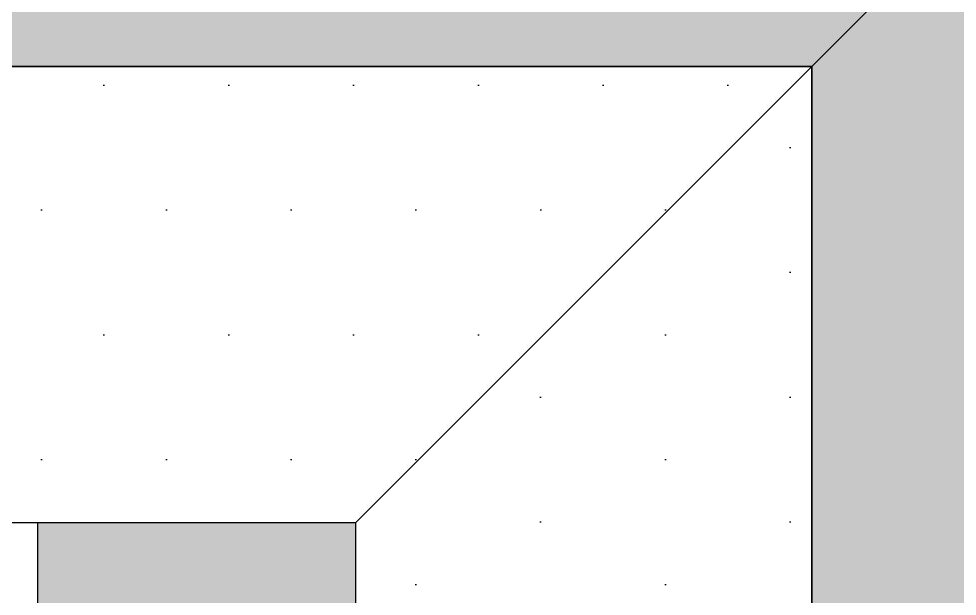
# Model space of a CAD drawing. Header units: millimetres. Extents: x 652937 to 1670132, y 1473552 to 2851037.
# Drawn here: x 720281.2 to 720579.7, y 1493635.3 to 1493818.9 of the extents above; entities that cross this region are included whole.
import ezdxf

# ---------------------------------------------------------------- set-up
doc = ezdxf.new("R2010")
doc.units = ezdxf.units.MM
doc.set_wipeout_variables(frame=1)
doc.linetypes.add('CENTER', pattern=[50.800000000000004, 31.75, -6.35, 6.35, -6.35])
doc.linetypes.add('HIDDEN', pattern=[0.375, 0.25, -0.125])
for name, color, linetype in [('000 - CONCRETE_COL_HATCH_', 7, 'Continuous'), ('000 - CONCRETE_COL_MAIN_COLOR_1', 7, 'Continuous'), ('000 - CONCRETE_COL_WIPEOUT_', 7, 'Continuous'), ('000 - STRUCTURE_STEEL_ACCESORIES_SUB_COLOR_3', 7, 'Continuous'), ('010 - ASPG_ACCESSORIES_HATCH_', 7, 'Continuous'), ('010 - ASPG_ACCESSORIES_MAIN_COLOR_1', 7, 'Continuous'), ('010 - ASPG_ACCESSORIES_SUB_COLOR_1', 7, 'Continuous'), ('010 - ASPG_FASTERN_HIDDEN_', 7, 'Continuous'), ('010 - ASPG_FASTERN_MAIN_COLOR_1', 7, 'Continuous'), ('010 - ASPG_FASTERN_SUB_COLOR_2', 7, 'Continuous'), ('010 - ASPG_FLASHING_HATCH_', 7, 'Continuous'), ('010 - ASPG_FLASHING_MAIN_COLOR_2', 7, 'Continuous'), ('010 - ASPG_FLASHING_MAIN_COLOR_4', 7, 'Continuous'), ('010 - ASPG_FLASHING_WIPEOUT_', 7, 'Continuous'), ('010 - ASPG_FLASING_WIPEOUT_', 7, 'Continuous'), ('BOLT & SCREW', 7, 'Continuous'), ('DIM', 7, 'Continuous'), ('TEXT', 7, 'Continuous'), ('tube-stopper', 7, 'Continuous')]:
    doc.layers.add(name, color=color, linetype=linetype)
doc.layers.add('000 - STRUCTURE_STEEL_ACCESORIES_DEF_SUB', color=7, linetype='Continuous', plot=False)
for name, color, linetype, lineweight in [('12-GRID', 7, 'CENTER', 13), ('A-FLOR-E', 7, 'Continuous', 9), ('A-WALL', 7, 'Continuous', 25), ('S-230-A-FLOOR', 7, 'Continuous', 9)]:
    doc.layers.add(name, color=color, linetype=linetype, lineweight=lineweight)
pattern_1 = [(0, (0, 0), (3.96875, 7.9375), [0, -7.9375])]
pattern_2 = [(0, (0, 0), (19.84375, 39.6875), [0, -39.6875])]

# ---------------------------------------------------------------- blocks, each defined once
blk = doc.blocks.new('C25')
at = {"layer": 'S-230-A-FLOOR', "color": 7}
blk.add_line((-2.328306436538696e-10, 0.06864600256085396), (-6.984919309616089e-10, -0.06864600256085396), dxfattribs=at)
at = {"layer": 'S-230-A-FLOOR', "color": 7, "linetype": 'HIDDEN', "ltscale": 5}
blk.add_lwpolyline([(0.1249999984866008, 0.1999999999534339), (0.1249999989522621, -0.2000000001862645), (-0.1250000006984919, -0.2000000004190952), (-0.1250000004656613, 0.1999999997206032)], close=True, dxfattribs=at)
blk = doc.blocks.new('*U8334')
at = {"color": 7}
blk.add_wipeout([(125.02906553161912, 200.01819018012532), (125.0290655316191, -200.01805792056334), (-125.0289782335518, -200.0180787968487), (-125.0289782335518, 200.01816930383995)], dxfattribs=at).dxf.layer = '000 - CONCRETE_COL_WIPEOUT_'
at = {"layer": '000 - CONCRETE_COL_HATCH_'}
h = blk.add_hatch(dxfattribs=at)
h.set_pattern_fill('AR-CONC', scale=0.05, style=0)
h.set_pattern_definition([(49.99999999999999, (0, 0), (9.1092334498002, -0.7969542769451543), [0.9525000000000001, -10.4775]), (355, (0, 0), (-1.762171071248467, 9.552842261951758), [0.762, -8.3820292085]), (100.4514447, (0.7591003500000001, -0.066412675), (7.347062354517664, 8.755887595609755), [0.80950044, -8.904512229999998]), (46.18420000000001, (0, 2.54), (13.5539520446065, -2.102116396636358), [1.42875, -15.71625]), (96.63555760999996, (1.129495, 2.364825), (11.87020670257515, 12.37130622988608), [1.214251157, -13.356780408]), (351.1841511700001, (0, 2.54), (11.87020670324885, 12.37130622927663), [1.1429983535, -12.572986596]), (21, (1.27, 1.905), (7.580719563456625, -5.11325990935438), [0.9525000000000001, -10.4775]), (326.0000000000001, (1.27, 1.905), (3.090101417382354, 9.209398306115963), [0.762, -8.382]), (71.45144499999999, (1.90172663, 1.478895005), (10.67082096393581, 4.096138444295263), [0.8095004400000001, -8.90449688]), (37.50000000000001, (0, 0), (0.1544301625295909, 4.227751943657656), [0, -8.2804, 0, -8.509, 0, -8.41375]), (7.499999999999999, (0, 0), (3.340983125515288, 5.009028740905975), [0, -4.8514, 0, -8.0899, 0, -3.20675]), (327.5, (-2.8321, 0), (6.77952975834357, -0.2864371996336722), [0, -3.175, 0, -9.906, 0, -13.1445]), (317.5, (-4.1021, 0), (7.406459069300903, 1.271324551666652), [0, -4.1275, 0, -6.578600000000001, 0, -9.3345])])
h.paths.add_polyline_path([(-125.0290218825891, -200.018134488487), (-125.0290218825891, 200.0181136122017), (125.0290218825891, 200.018134488487), (125.0290218825891, -200.0181136122017)])
at = {"layer": '000 - CONCRETE_COL_MAIN_COLOR_1', "color": 7}
blk.add_lwpolyline([(-125.0290218825891, -200.018134488487), (-125.0290218825891, 200.0181136122017), (125.0290218825891, 200.018134488487), (125.0290218825891, -200.0181136122017), (-125.0290218825891, -200.018134488487)], close=True, dxfattribs=at)
blk = doc.blocks.new('W-1-PP18-ST_ENT3_REV02_20260413-050421_PP18_ENT3_MAIN_PLAN')
at = {"layer": 'A-FLOR-E'}
h = blk.add_hatch(dxfattribs=at)
h.set_pattern_fill('CROSS', scale=50, angle=210.7689957793228)
h.set_pattern_definition([(90.00830806532014, (9903.888727165991, -26817.57823354565), (-317.5460351444216, 317.453958179856), [158.75, -476.2500000000001]), (180.0083080653204, (9983.252216689521, -26738.19172452204), (-317.453958179856, -317.5460351444216), [158.75, -476.2500000000001])])
h.paths.add_polyline_path([(10552.7724922637, -11720.10914213024), (10552.65647391812, -10919.99999969266), (11302.45717344829, -10919.89127639681), (11302.5731920267, -11720.00041860156)], flags=16)
h.paths.add_polyline_path([(18712.43403395661, -10369.24719647504), (18712.7101582943, -10275.13879491016), (20062.22330671758, -10274.98557907529), (20062.223306834, -7304.822206497192), (20062.22330718325, 1006.469529820606), (8350.240529375384, 1013.833130011335), (8352.581507619703, -15559.00517199188), (13097.40324537293, -15549.91630767472), (13097.37388473027, -10370.04009564407)])
at = {"layer": 'TEXT'}
h = blk.add_hatch(dxfattribs=at)
h.set_pattern_fill('ANSI34', scale=21.83100767730449, angle=305.7689957793228)
h.set_pattern_definition([(230.0083080653204, (16484.82354204194, -22407.65041881241), (318.6218556715972, -267.276760314056), []), (230.0083080653204, (16387.17373050773, -22416.20793845505), (318.6218556715972, -267.276760314056), []), (230.0083080653204, (16289.52391897351, -22424.76545809768), (318.6218556715972, -267.276760314056), []), (230.0083080653204, (16191.87388997548, -22433.3229965996), (318.6218556715972, -267.276760314056), [])])
h.paths.add_polyline_path([(8351.9099206666, -15550.10326229967), (8350.218025129521, 1004.77125053294), (20060.18423601077, 1006.600863533095), (20061.87613178068, -15548.27364929952)], flags=16)
h.paths.add_polyline_path([(8201.931672031293, -15700.12501231395), (8201.109208492795, 1155.654514906928), (20210.65068731573, 1155.931012239307), (20211.47315085423, -15699.84851498157)])
at = {"layer": 'A-WALL', "color": 7, "lineweight": 13}
blk.add_lwpolyline([(19934.87964649708, 1155.923065263778), (20209.82150998921, 1155.924234772101), (20209.88444830314, 730.0233794376254)], dxfattribs=at)
blk.add_lwpolyline([(20062.22330718325, 1006.469529820606), (20062.22330648475, -15549.88525924273), (8352.604010701412, -15549.943291815), (8350.218026293674, 1004.771250067279)], close=True, dxfattribs=at)
at = {"layer": 'DIM', "color": 7, "xscale": 1000, "yscale": 1000, "zscale": 1000, "rotation": 180.0083083312035}
blk.add_blockref('C25', (20084.85064210859, 955.0269860774279), dxfattribs=at)
at = {"color": 7}
blk.add_blockref('*U8334', (20084.85064298171, 955.0269863102585), dxfattribs=at)
blk = doc.blocks.new('*U8431')
at = {"layer": '12-GRID', "color": 7, "linetype": 'CENTER'}
blk.add_line((0, 6.142561988594025), (0, -18.19999999999891), dxfattribs=at)
at = {"layer": 'BOLT & SCREW', "color": 7}
for p, q in [((-4.170000000000073, 5.049999999999272), (-4.170000000000073, 1.200000000000728)), ((3.127500000000509, 5.450000000000728), (-3.127500000000509, 5.450000000000728)), ((-2.084999999999127, 5.049999999999272), (-2.084999999999127, 1.200000000000728)), ((2.084999999999127, 5.049999999999272), (2.084999999999127, 1.200000000000728)), ((4.170000000000073, 5.049999999999272), (4.170000000000073, 1.200000000000728)), ((-5.5, 0.5499999999992724), (-5.5, 0)), ((5.5, 0), (-5.5, 0)), ((-5.200000000000728, 0.8500000000003638), (-4.170000000000073, 1.200000000000728)), ((5.200000000000728, 0.8500000000003638), (-5.200000000000728, 0.8500000000003638)), ((4.170000000000073, 1.200000000000728), (-4.170000000000073, 1.200000000000728)), ((-2.57630675031578, 0.8500000000003638), (-2.084999999999127, 1.200000000000728)), ((-2.084999999999127, -1.547816335794778), (-2.084999999999127, 0)), ((2.44630675031658, 0.8500000000003638), (2.084999999999127, 1.200000000000728)), ((2.084999999999013, -1.047816335789321), (2.084999999999127, 0)), ((5.200000000000728, 0.8500000000003638), (4.170000000000073, 1.200000000000728)), ((5.5, 0.5499999999992724), (5.5, 0)), ((-2.729999999999563, -1.899999999995998), (2.729999999999563, -1.399999999995998)), ((-2.729999999999563, -1.899999999995998), (-2.084999999999127, -1.547816335789321)), ((-2.729999999999563, -1.899999999995998), (-2.084999999999127, -2.252183664200857)), ((-2.084999999999127, -1.547816335789321), (2.084999999999127, -1.047816335789321)), ((-2.084999999999127, -2.252183664200857), (2.084999999999127, -1.752183664200857)), ((-2.084999999999013, -3.347816335790412), (-2.084999999999127, -2.252183664206314)), ((-2.084999999999127, -3.347816335790412), (2.084999999999127, -2.847816335790412)), ((2.729999999999563, -1.399999999995998), (2.084999999999127, -1.047816335789321)), ((2.729999999999563, -1.399999999995998), (2.084999999999127, -1.752183664200857)), ((2.084999999999013, -2.847816335790412), (2.0849999999989, -1.752183664201084)), ((2.729999999999563, -3.19999999999709), (2.084999999999127, -2.847816335790412)), ((-2.729999999999563, -3.69999999999709), (2.729999999999563, -3.19999999999709)), ((-2.729999999999563, -3.69999999999709), (-2.084999999999127, -3.347816335790412)), ((-2.729999999999563, -3.69999999999709), (-2.084999999999127, -4.052183664201948)), ((-2.729999999999563, -5.499999999998181), (2.729999999999563, -4.999999999998181)), ((-2.729999999999563, -5.499999999998181), (2.729999999999563, -4.999999999998181)), ((-2.729999999999563, -5.499999999998181), (-2.084999999999127, -5.147816335791504)), ((-2.729999999999563, -5.499999999998181), (-2.084999999999127, -5.147816335791504)), ((-2.729999999999563, -5.499999999998181), (-2.084999999999127, -5.852183664203039)), ((-2.729999999999563, -5.499999999998181), (-2.084999999999127, -5.852183664203039)), ((-2.084999999999127, -4.052183664201948), (2.084999999999127, -3.552183664201948)), ((-2.0849999999989, -5.147816335791504), (-2.084999999999013, -4.052183664201948)), ((-2.084999999999127, -5.147816335791504), (2.084999999999127, -4.647816335791504)), ((-2.084999999999127, -5.147816335791504), (2.084999999999127, -4.647816335791504)), ((-2.084999999999127, -5.852183664203039), (2.084999999999127, -5.352183664203039)), ((-2.084999999999127, -5.852183664203039), (2.084999999999127, -5.352183664203039)), ((-2.084999999999127, -6.947816335792595), (-2.0849999999989, -5.852183664203039)), ((-2.084999999999127, -6.947816335792595), (-2.084999999999127, -5.852183664203039)), ((2.729999999999563, -3.19999999999709), (2.084999999999127, -3.552183664201948)), ((2.084999999999241, -4.647816335791504), (2.084999999999241, -3.552183664201948)), ((2.729999999999563, -4.999999999998181), (2.084999999999127, -4.647816335791504)), ((2.729999999999563, -4.999999999998181), (2.084999999999127, -4.647816335791504)), ((2.729999999999563, -4.999999999998181), (2.084999999999127, -5.352183664203039)), ((2.729999999999563, -4.999999999998181), (2.084999999999127, -5.352183664203039)), ((2.084999999999127, -6.447816335792595), (2.084999999999127, -5.352183664203039)), ((2.084999999999127, -6.447816335792595), (2.084999999999241, -5.352183664203039)), ((-2.729999999999563, -7.299999999999272), (2.729999999999563, -6.799999999999272)), ((-2.729999999999563, -7.299999999999272), (-2.084999999999127, -6.947816335792595)), ((-2.729999999999563, -7.299999999999272), (-2.084999999999127, -7.652183664204131)), ((-2.729999999999563, -9.099999999998545), (-2.084999999999127, -8.747816335793686)), ((-2.084999999999127, -6.947816335792595), (2.084999999999127, -6.447816335792595)), ((-2.084999999999127, -7.652183664204131), (2.084999999999127, -7.152183664204131)), ((-2.084999999999127, -8.747816335793686), (-2.084999999999127, -7.652183664204131)), ((-2.084999999999127, -8.747816335793686), (-1.064489079482883, -8.605286877620529)), ((0.4333070988686814, -8.43729858455481), (2.084999999999127, -8.247816335793686)), ((0.7141825614198751, -8.775605983184505), (2.729999999999563, -8.599999999998545)), ((0.7141825614198751, -9.102437496409038), (2.084999999999127, -8.952183664205222)), ((2.729999999999563, -6.799999999999272), (2.084999999999127, -6.447816335792595)), ((2.729999999999563, -6.799999999999272), (2.084999999999127, -7.152183664204131)), ((2.084999999999127, -8.247816335793686), (2.084999999999127, -7.152183664204131)), ((2.729999999999563, -8.599999999998545), (2.084999999999127, -8.247816335793686)), ((2.729999999999563, -8.599999999998545), (2.084999999999127, -8.952183664205222)), ((2.084999999999127, -10.04781633579296), (2.084999999999127, -8.952183664205222)), ((-2.729999999999563, -9.099999999998545), (-1.568355612604137, -8.982641209644498)), ((-2.729999999999563, -9.099999999998545), (-2.084999999999127, -9.452183664205222)), ((-2.729999999999563, -10.89999999999964), (-2.084999999999127, -10.54781633579296)), ((-2.729999999999563, -10.89999999999964), (-1.844567201240352, -10.81054635710279)), ((-2.729999999999563, -10.89999999999964), (-2.084999999999127, -11.25218366420449)), ((-2.084999999999127, -9.452183664205222), (-1.629698446698967, -9.388594061787444)), ((-2.084999999999127, -10.54781633579296), (-2.084999999999127, -9.452183664205222)), ((-2.084999999999127, -10.54781633579296), (-1.798826981090315, -10.50784803706301)), ((-2.084999999999127, -11.25218366420449), (-1.907557413303948, -11.22740118002912)), ((-2.084999999999127, -12.40167565273805), (-2.084999999999127, -11.25218366420449)), ((0.7141825614198751, -10.20507654483481), (2.084999999999127, -10.04781633579296)), ((0.7141825614198751, -10.57560598318378), (2.729999999999563, -10.39999999999964)), ((0.7141825614198751, -10.90243749640831), (2.084999999999127, -10.75218366420449)), ((2.729999999999563, -10.39999999999964), (2.084999999999127, -10.04781633579296)), ((2.729999999999563, -10.39999999999964), (2.084999999999127, -10.75218366420449)), ((2.084999999999127, -10.75218366420449), (2.084999999999127, -15.59999999999854)), ((-2.084999999999127, -12.40167565273805), (-2.084999999999127, -15.59999999999854)), ((0, -17.19999999999891), (-2.084999999999127, -15.59999999999854)), ((0, -17.19999999999891), (2.084999999999127, -15.59999999999854))]:
    blk.add_line(p, q, dxfattribs=at)
blk.add_lwpolyline([(0, -17.19999999999891), (0.7141825614198751, -11.45704931750151), (0.7141825614198751, -8.736688384093213, 0.4176573264866609), (0.4106596181591158, -8.436709070021607, 0.07099332720072511), (-1.529698998669119, -8.726820576112004), (-2.084999999999127, -12.40167565273805)], format="xyb", dxfattribs=at)
for centre, radius, start, end in [((-3.127500000000509, 3.891492187500262), 1.55850781249987, 48.01707852331997, 131.98292147668), ((0, -0.1840312499989523), 5.634031249999114, 68.2799117114248, 111.7200882885752), ((3.127500000000509, 3.891492187500262), 1.558507812499965, 48.01707852331997, 131.98292147668), ((-5.200000000000728, 0.5499999999992724), 0.3, 90, 180), ((5.200000000000728, 0.5499999999992724), 0.3, 0, 90)]:
    blk.add_arc(centre, radius, start, end, dxfattribs=at)
blk = doc.blocks.new('G$C7D677D58')
at = {"layer": 'tube-stopper'}
h = blk.add_hatch(dxfattribs=at)
h.set_pattern_fill('ANSI35', scale=0.02, angle=280.6768409131589, style=0)
h.set_pattern_definition([(145.6768409131589, (67.45353497568851, -13.09426057516771), (0.00281929956869494, 0.00412935224241727), []), (145.6768409131589, (67.45006064978782, -13.09491560150343), (0.00281929956869494, 0.00412935224241727), [0.006249999999999968, -0.001249999999999992, 0, -0.001249999999999992])])
h.paths.add_polyline_path([(0.02989179726182556, 0.01545000000078289), (0.02447319464567954, 0.01545000000078289), (0.02447319464567954, 0.0005500000004303729), (0.02989179726182556, 0.0005500000004303729)])
at = {"layer": '000 - STRUCTURE_STEEL_ACCESORIES_DEF_SUB', "color": 7, "ltscale": 0.1}
blk.add_line((0.03829179726176335, 0.007999999999924512), (0, 0.007999999999924512, -2.806346833239134e-06), dxfattribs=at)
at = {"layer": '000 - STRUCTURE_STEEL_ACCESORIES_SUB_COLOR_3', "color": 7}
for p, q in [((0.01247319464710017, 0.01492820323028354, -2.806346833239134e-06), (0.007673194646940829, 0.01492820323028354, -2.806346833239134e-06)), ((0.01327319464712673, 0, -2.806346833239134e-06), (0.01327319464712673, 0.01599999999996271, -2.806346833239134e-06)), ((0.01327319464712673, 0.01599999999996271, -2.806346833239134e-06), (0.01447319464705288, 0.01599999999996271, -2.806346833239134e-06)), ((0.01447319464705288, 0.01599999999996271, -2.806346833239134e-06), (0.01447319464705288, 0, -2.806346833239134e-06)), ((0.02989179726182556, 0), (0.02989179726182556, 0.01599999999996271)), ((0.02989179726182556, 0.01599999999996271), (0.03109179726175171, 0.01599999999996271)), ((0.03109179726175171, 0.01599999999996271), (0.03109179726175171, 0)), ((0.03109179726175171, 0.001071796769679167), (0.03109179726175171, 0.01492820323028354)), ((0.03589179726191105, 0.01492820323028354), (0.03109179726175171, 0.01492820323028354)), ((0.002400000000079672, 0.01199999999994361, -2.806346833239134e-06), (0.001600000000053114, 0.01119999999991705, -2.806346833239134e-06)), ((0.006873194647141645, 0.01199999999994361, -2.806346833239134e-06), (0.002400000000079672, 0.01199999999994361, -2.806346833239134e-06)), ((0.006873194647141645, 0.002803847577297347, -2.806346833239134e-06), (0.006873194647141645, 0.01319615242266536, -2.806346833239134e-06)), ((0.01327319464712673, 0.002803847577297347, -2.806346833239134e-06), (0.01327319464712673, 0.01319615242266536, -2.806346833239134e-06)), ((0.03669179726193761, 0.002803847577297347), (0.03669179726193761, 0.01319615242266536)), ((0.001600000000053114, 0.00479999999993197, -2.806346833239134e-06), (0.001600000000053114, 0.01119999999991705, -2.806346833239134e-06)), ((0.006873194647141645, 0.01119999999991705, -2.806346833239134e-06), (0.001600000000053114, 0.01119999999991705, -2.806346833239134e-06)), ((0.01247319464710017, 0.01146410161504718, -2.806346833239134e-06), (0.007673194646940829, 0.01146410161504718, -2.806346833239134e-06)), ((0.03589179726191105, 0.01146410161504718), (0.03109179726175171, 0.01146410161504718)), ((0.006873194647141645, 0.00479999999993197, -2.806346833239134e-06), (0.001600000000053114, 0.00479999999993197, -2.806346833239134e-06)), ((0.002400000000079672, 0.003999999999905413, -2.806346833239134e-06), (0.001600000000053114, 0.00479999999993197, -2.806346833239134e-06)), ((0.006873194647141645, 0.003999999999905413, -2.806346833239134e-06), (0.002400000000079672, 0.003999999999905413, -2.806346833239134e-06)), ((0.01247319464710017, 0.00453589838480184, -2.806346833239134e-06), (0.007673194646940829, 0.00453589838480184, -2.806346833239134e-06)), ((0.03589179726191105, 0.00453589838480184), (0.03109179726175171, 0.00453589838480184)), ((0.01247319464710017, 0.001071796769679167, -2.806346833239134e-06), (0.007673194646940829, 0.001071796769679167, -2.806346833239134e-06)), ((0.01447319464705288, 0, -2.806346833239134e-06), (0.01327319464712673, 0, -2.806346833239134e-06)), ((0.03109179726175171, 0), (0.02989179726182556, 0)), ((0.03589179726191105, 0.001071796769679167), (0.03109179726175171, 0.001071796769679167))]:
    blk.add_line(p, q, dxfattribs=at)
at = {"layer": '000 - STRUCTURE_STEEL_ACCESORIES_SUB_COLOR_3', "color": 7, "linetype": 'HIDDEN'}
for p, q in [((0.02989179726182556, 0.01199999999994361), (0.01447319464705288, 0.01199999999994361, -2.806346833239134e-06)), ((0.02989179726182556, 0.01119999999991705), (0.01447319464705288, 0.01119999999991705, -2.806346833239134e-06)), ((0.02989179726182556, 0.00479999999993197), (0.01447319464705288, 0.00479999999993197, -2.806346833239134e-06)), ((0.02989179726182556, 0.003999999999905413), (0.01447319464705288, 0.003999999999905413, -2.806346833239134e-06))]:
    blk.add_line(p, q, dxfattribs=at)
at = {"layer": '000 - STRUCTURE_STEEL_ACCESORIES_SUB_COLOR_3', "color": 7, "elevation": -2.806346833239134e-06}
for points in [[(0.007673194646940829, 0.01492820323028354, 0.4618802153516978), (0.007673194646940829, 0.01146410161504718, 0.2309401076757868), (0.007673194646940829, 0.00453589838480184, 0.461880215351701), (0.007673194646940829, 0.001071796769679167)], [(0.01247319464710017, 0.01492820323028354, -0.4618802153516978), (0.01247319464710017, 0.01146410161504718, -0.2309401076757868), (0.01247319464710017, 0.00453589838480184, -0.461880215351701), (0.01247319464710017, 0.001071796769679167)], [(0.03589179726191105, 0.01492820323028354, -0.4618802153516978), (0.03589179726191105, 0.01146410161504718, -0.2309401076757868), (0.03589179726191105, 0.00453589838480184, -0.4618802153517009), (0.03589179726191105, 0.001071796769679167)]]:
    blk.add_lwpolyline(points, format="xyb", dxfattribs=at)
at = {"layer": 'tube-stopper', "color": 7}
blk.add_lwpolyline([(0.02989179726182556, 0.01545000000078289), (0.02447319464567954, 0.01545000000078289), (0.02447319464567954, 0.0005500000004303729), (0.02989179726182556, 0.0005500000004303729)], close=True, dxfattribs=at)
blk = doc.blocks.new('000_ASPG_TYP_FILES__ASPG_BK_TYPE_1')
at = {"layer": '010 - ASPG_ACCESSORIES_HATCH_'}
h = blk.add_hatch(dxfattribs=at)
h.set_pattern_fill('ANSI32', scale=10, angle=360)
h.set_pattern_definition([(315, (-21437.95921343371, -50286.00325589178), (-2.651650429449554, -2.651650429449553), []), (315, (-21436.19144648369, -50286.00325589178), (-2.651650429449554, -2.651650429449553), [])])
h.paths.add_polyline_path([(2.273743415770468e-10, -31.40024941744377), (3.000000000156434, -31.40024941744377), (3.000000000156433, -50.00000000023283), (0, -50.00000000023283)])
h.paths.add_polyline_path([(0, -2.78305378742516e-10), (11.78062006374603, -2.78305378742516e-10), (11.91500000004453, -0.1825785293985973), (11.91500000004453, -1.247816336041069), (11.27000000019507, -1.60000000033142), (11.91500000004453, -1.952183664621771), (11.91500000004453, -3.000000000321052), (3.000000000156433, -3.000000000321052), (3.000000000156433, -23.40024941740558), (2.273736754432321e-10, -23.40024941740558)])
h.paths.add_polyline_path([(16.08500000020285, -1.452183664519907), (16.73000000005231, -1.100000000229556), (16.08500000020285, -0.7478163361665793), (16.08500000020285, -2.78305378742516e-10), (25.00000000009095, -2.78305378742516e-10), (25.00000000009095, -3.000000000321052), (16.08500000020285, -2.984802567931183)])
at = {"layer": '010 - ASPG_ACCESSORIES_MAIN_COLOR_1', "color": 7}
blk.add_lwpolyline([(25.00000000009095, -2.78305378742516e-10), (0, -2.78305378742516e-10), (0, -50.00000000023283), (3.000000000156433, -50.00000000023283), (3.000000000156433, -3.000000000321052), (25.00000000009095, -3.000000000321052)], close=True, dxfattribs=at)
at = {"layer": '010 - ASPG_ACCESSORIES_SUB_COLOR_1', "color": 7, "elevation": -0.002806346833239131}
for points in [[(0, -2.78305378742516e-10), (11.78062006374603, -2.78305378742516e-10), (11.91500000004453, -0.1825785293985973), (11.91500000004453, -1.247816336041069), (11.27000000019507, -1.60000000033142), (11.91500000004453, -1.952183664621771), (11.91500000004453, -3.000000000321052), (3.000000000156433, -3.000000000321052), (3.000000000156433, -23.40024941740558), (2.273736754432321e-10, -23.40024941740558)], [(16.08500000020285, -1.452183664519907), (16.73000000005231, -1.100000000229556), (16.08500000020285, -0.7478163361665793), (16.08500000020285, -2.78305378742516e-10), (25.00000000009095, -2.78305378742516e-10), (25.00000000009095, -3.000000000321052), (16.08500000020285, -2.984802567931183)], [(2.273736754432321e-10, -31.40024941744377), (3.000000000156433, -31.40024941744377), (3.000000000156433, -50.00000000023283), (0, -50.00000000023283)]]:
    blk.add_lwpolyline(points, close=True, dxfattribs=at)
blk = doc.blocks.new('000_ASPG_TYP_FILES_20260218-041527_ASPG_BK_TYPE_2')
at = {"layer": '010 - ASPG_ACCESSORIES_HATCH_'}
h = blk.add_hatch(dxfattribs=at)
h.set_pattern_fill('ANSI32', scale=10)
h.set_pattern_definition([(45, (-3428.177979928396, 1640.95329417633), (-2.651650429449553, 2.651650429449553), []), (45, (-3426.410212978396, 1640.95329417633), (-2.651650429449553, 2.651650429449553), [])])
h.paths.add_polyline_path([(0, 49.99999999995453), (-4.999999999995453, 49.99999999995453), (-4.999999999995453, 4.999999999995453), (-49.99999999995453, 4.999999999995453), (-49.99999999995453, 0), (0, 0)])
at = {"layer": '010 - ASPG_ACCESSORIES_MAIN_COLOR_1', "color": 7}
blk.add_lwpolyline([(0, 49.99999999995453), (-4.999999999995453, 49.99999999995453), (-4.999999999995453, 4.999999999995453), (-49.99999999995453, 4.999999999995453), (-49.99999999995453, 0), (0, 0)], close=True, dxfattribs=at)
blk = doc.blocks.new('000_ASPG_TYP_FILES_EXPANSION_BOLT_1')
at = {"layer": '010 - ASPG_FASTERN_HIDDEN_', "color": 7, "linetype": 'CENTER'}
blk.add_line((-15.26864065614063, 9.349345953436885e-16), (74.85623900254723, -4.583622674533936e-15), dxfattribs=at)
at = {"layer": '010 - ASPG_FASTERN_MAIN_COLOR_1', "color": 7}
for p, q in [((-8.000000000029104, 7.211963661015035), (-7.359999999956925, 7.851963660985349)), ((-8.000000000029104, 7.211963661015035), (-8.000000000029104, -7.211963661000481)), ((-7.359999999956925, 7.851963660985349), (-2.24000000001979, 7.851963660985348)), ((-1.600000000034924, 7.211963661015034), (-2.24000000001979, 7.851963660985348)), ((-1.600000000034924, 7.211963661015034), (-1.600000000034925, -7.211963661000482)), ((-7.359999999956926, 3.925981830441743), (-2.24000000001979, 3.925981830441742)), ((-7.359999999956926, -3.92598183042719), (-2.240000000019791, -3.92598183042719)), ((-7.359999999956927, -7.851963660985347), (-8.000000000029104, -7.211963661000481)), ((-7.359999999956927, -7.851963660985347), (-2.240000000019791, -7.851963660985348)), ((-2.240000000019791, -7.851963660985348), (-1.600000000034925, -7.211963661000482))]:
    blk.add_line(p, q, dxfattribs=at)
blk.add_lwpolyline([(-1.600000000034925, -8.400000000052387), (-5.143516556450961e-16, -8.400000000052387), (5.143516556450961e-16, 8.400000000052387), (-1.600000000034924, 8.400000000052387)], close=True, dxfattribs=at)
for centre, radius, start, end in [((-4.66958333333605, 5.888972745771753), 3.330416666666676, 143.8846352637614, 216.115364737895), ((-4.930416666640667, 5.888972745771753), 3.330416666666676, 323.884635262105, 36.11536473623859), ((4.361666666693054, -2.670750561156677e-16), 12.36166666666667, 161.4825631773627, 198.5174368226373), ((-13.96166666666977, 8.549055197049716e-16), 12.36166666666667, 341.4825631773626, 18.51743682263733), ((-4.66958333333605, -5.888972745771753), 3.330416666666676, 143.884635262105, 216.1153647362386), ((-4.930416666640667, -5.888972745771753), 3.330416666666676, 323.8846352637614, 36.11536473789496)]:
    blk.add_arc(centre, radius, start, end, dxfattribs=at)
at = {"layer": '010 - ASPG_FASTERN_SUB_COLOR_2', "color": 7}
for p, q in [((-10.9215796769422, 4.000000000014553), (-11.72089587236405, 2.799999999973807)), ((-10.9215796769422, 4.000000000014553), (-11.61439999999129, -4.000000000014551)), ((-10.33270272545633, 2.799999999973807), (-10.9215796769422, 4.000000000014553)), ((-9.535979677020805, 4.000000000014553), (-10.33270272545633, 2.799999999973807)), ((-9.535979677020805, 4.000000000014553), (-10.22880000004079, -4.000000000014551)), ((-8.947102725418517, 2.799999999973807), (-9.535979677020805, 4.000000000014553)), ((-8.150379676982993, 4.000000000014553), (-8.947102725418517, 2.799999999973807)), ((-8.150379676982993, 4.000000000014553), (-8.84320000000298, -4.000000000014551)), ((0.6632203230692542, 4.000000000014552), (-0.1335027254826853, 2.799999999973807)), ((0.6632203230692542, 4.000000000014552), (-0.02959999995073328, -4.000000000014552)), ((1.25209727458423, 2.799999999973807), (0.6632203230692542, 4.000000000014552)), ((2.048820323019755, 4.000000000014552), (1.25209727458423, 2.799999999973807)), ((2.048820323019755, 4.000000000014552), (1.355999999999767, -4.000000000014552)), ((2.637697274622042, 2.799999999973807), (2.048820323019755, 4.000000000014552)), ((3.434420323057566, 4.000000000014552), (2.637697274622042, 2.799999999973807)), ((3.434420323057566, 4.000000000014552), (2.741600000037578, -4.000000000014552)), ((4.023297274572542, 2.799999999973806), (3.434420323057566, 4.000000000014552)), ((4.820020323008066, 4.000000000014552), (4.023297274572542, 2.799999999973806)), ((4.820020323008066, 4.000000000014552), (4.127199999988079, -4.000000000014552)), ((5.408897274610354, 2.799999999973806), (4.820020323008066, 4.000000000014552)), ((6.205620323045878, 4.000000000014552), (5.408897274610354, 2.799999999973806)), ((6.205620323045878, 4.000000000014552), (5.512800000025891, -4.000000000014552)), ((6.79449727453175, 2.799999999973806), (6.205620323045878, 4.000000000014552)), ((7.591220322996378, 4.000000000014551), (6.79449727453175, 2.799999999973806)), ((7.591220322996378, 4.000000000014551), (6.898399999947287, -4.000000000014552)), ((8.180097274598666, 2.799999999973806), (7.591220322996378, 4.000000000014551)), ((8.97682032303419, 4.000000000014551), (8.180097274598666, 2.799999999973806)), ((8.97682032303419, 4.000000000014551), (8.284000000014203, -4.000000000014553)), ((9.565697274520062, 2.799999999973806), (8.97682032303419, 4.000000000014551)), ((10.362420323072, 4.000000000014551), (9.565697274520062, 2.799999999973806)), ((10.362420323072, 4.000000000014551), (9.669600000052014, -4.000000000014553)), ((10.95129727458698, 2.799999999973806), (10.362420323072, 4.000000000014551)), ((11.7480203230225, 4.000000000014551), (10.95129727458698, 2.799999999973806)), ((11.7480203230225, 4.000000000014551), (11.05520000000251, -4.000000000014553)), ((12.33689727462479, 2.799999999973806), (11.7480203230225, 4.000000000014551)), ((13.13362032306031, 4.000000000014551), (12.33689727462479, 2.799999999973806)), ((13.13362032306031, 4.000000000014551), (12.44080000004033, -4.000000000014553)), ((13.13362032306031, 4.000000000014551), (47.5000000000291, 4.000000000014549)), ((47.5000000000291, 3.000000000043653), (47.5000000000291, 4.000000000014549)), ((50.50000000005821, 3.000000000043653), (47.5000000000291, 3.000000000043653)), ((50.50000000005821, 4.000000000014549), (60.29349832783919, 4.565945234964598)), ((50.50000000005821, 1.999999999956341), (50.50000000005821, 4.000000000014549)), ((60.29349832783919, 4.565945234964598), (60.29349832783919, -1.068101395154376)), ((67.5, 4.000000000014547), (60.29349832783919, 3.279349832839213)), ((67.5, -4.000000000014556), (67.5, 4.000000000014547)), ((-13.0000000000291, 1.999999999956345), (-12.16536610751064, 2.78428793490457)), ((-13.0000000000291, -1.999999999956343), (-13.0000000000291, 1.999999999956345)), ((-11.72089587236405, 2.799999999973807), (-12.20587009846349, -2.799999999973806)), ((-12.16536610751064, 2.78428793490457), (-11.71493255696259, 2.844075092638378)), ((-10.33270272545633, 2.799999999973807), (-10.81767695155577, -2.799999999973806)), ((-8.947102725418517, 2.799999999973807), (-9.432076951488853, -2.799999999973806)), ((1.25209727458423, 2.799999999973807), (0.7671230484847908, -2.799999999973807)), ((2.637697274622042, 2.799999999973807), (2.152723048435291, -2.799999999973807)), ((4.023297274572542, 2.799999999973806), (3.538323048473103, -2.799999999973807)), ((5.408897274610354, 2.799999999973806), (4.923923048423603, -2.799999999973807)), ((6.79449727453175, 2.799999999973806), (6.309523048461415, -2.799999999973807)), ((8.180097274598666, 2.799999999973806), (7.695123048499227, -2.799999999973807)), ((9.565697274520062, 2.799999999973806), (9.080723048449727, -2.799999999973807)), ((10.95129727458698, 2.799999999973806), (10.46632304848754, -2.799999999973807)), ((12.33689727462479, 2.799999999973806), (11.85192304843804, -2.799999999973807)), ((50.50000000005821, 1.999999999956341), (51.5000000000291, 1.999999999956341)), ((50.50000000005821, -4.000000000014555), (50.50000000005821, 1.04255772453325)), ((50.65813716000412, 1.193949539578167), (51.02902187901782, 1.193949539578167)), ((52.02902187898871, 0.1939495396072712), (52.02902187898871, -0.7475786201248443)), ((52.5, 0.999999999970893), (52.5, -3.214697847761802e-15)), ((54.72792407794623, -0.3162277660012511), (55.27207592205377, 1.316227765986693)), ((55.03590488355258, -1.104050547830415), (55.74926603140193, 0.7656552351108951)), ((56.22075922007207, 1.999999999956341), (57.5, 1.999999999956341)), ((56.68357206514338, 1.409183307376221), (57.11225793708581, 1.409183307376221)), ((58.11087046129978, 0.4618428399699006), (58.17742339696269, -0.8002381526894204)), ((58.5, 0.9999999999708926), (58.5, -0.03725061344448835)), ((-13.0000000000291, -1.999999999956343), (-12.16536610751064, -2.835704890574561)), ((-11.61439999999129, -4.000000000014551), (-12.20587009846349, -2.799999999973806)), ((-10.81767695155577, -2.799999999973806), (-11.61439999999129, -4.000000000014551)), ((-10.22880000004079, -4.000000000014551), (-10.81767695155577, -2.799999999973806)), ((-9.432076951488853, -2.799999999973806), (-10.22880000004079, -4.000000000014551)), ((-8.84320000000298, -4.000000000014551), (-9.432076951488853, -2.799999999973806)), ((-8.046476951567456, -2.799999999973806), (-8.84320000000298, -4.000000000014551)), ((0.7671230484847908, -2.799999999973807), (-0.02959999995073328, -4.000000000014552)), ((1.355999999999767, -4.000000000014552), (0.7671230484847908, -2.799999999973807)), ((2.152723048435291, -2.799999999973807), (1.355999999999767, -4.000000000014552)), ((2.741600000037578, -4.000000000014552), (2.152723048435291, -2.799999999973807)), ((3.538323048473103, -2.799999999973807), (2.741600000037578, -4.000000000014552)), ((4.127199999988079, -4.000000000014552), (3.538323048473103, -2.799999999973807)), ((4.923923048423603, -2.799999999973807), (4.127199999988079, -4.000000000014552)), ((5.512800000025891, -4.000000000014552), (4.923923048423603, -2.799999999973807)), ((6.309523048461415, -2.799999999973807), (5.512800000025891, -4.000000000014552)), ((6.898399999947287, -4.000000000014552), (6.309523048461415, -2.799999999973807)), ((7.695123048499227, -2.799999999973807), (6.898399999947287, -4.000000000014552)), ((8.284000000014203, -4.000000000014553), (7.695123048499227, -2.799999999973807)), ((9.080723048449727, -2.799999999973807), (8.284000000014203, -4.000000000014553)), ((9.669600000052014, -4.000000000014553), (9.080723048449727, -2.799999999973807)), ((10.46632304848754, -2.799999999973807), (9.669600000052014, -4.000000000014553)), ((11.05520000000251, -4.000000000014553), (10.46632304848754, -2.799999999973807)), ((11.85192304843804, -2.799999999973807), (11.05520000000251, -4.000000000014553)), ((12.44080000004033, -4.000000000014553), (11.85192304843804, -2.799999999973807)), ((53.02902187895961, -1.747578620095741), (54.10159884969471, -1.747578620095741)), ((53.5, -0.9999999999708995), (53.77924077992793, -0.9999999999708995)), ((59.17603592126397, -1.747578620095741), (60.29349832783919, -1.747578620095741)), ((59.4620560821204, -1.036530483703249), (60.29349832783919, -1.068101395154376)), ((60.29349832783919, -1.747578620095741), (60.29349832783919, -4.689106779886064)), ((12.50000000005821, -4.000000000014553), (47.5000000000291, -4.000000000014555)), ((47.5000000000291, -4.000000000014555), (47.5000000000291, -3.000000000043659)), ((47.5000000000291, -3.000000000043659), (50.50000000005821, -3.000000000043659)), ((60.29349832783919, -4.689106779886064), (50.50000000005821, -4.000000000014555)), ((60.29349832783919, -3.27934983283922), (67.5, -4.000000000014556))]:
    blk.add_line(p, q, dxfattribs=at)
for centre, start, end in [((51.02902187901782, 0.1939495396072712), 0, 121.939390925067), ((51.5000000000291, 0.9999999999708931), 0, 90), ((56.22075922007207, 0.9999999999708927), 90, 161.565051177078), ((56.68357206514338, 0.4091833074053249), 90, 159.1163175735186), ((57.11225793708581, 0.4091833074053249), 3.018565158218145, 90), ((57.5, 0.9999999999708926), 0, 90), ((53.02902187895961, -0.7475786201248443), 180, 270), ((53.5, -3.27593018771917e-15), 180, 270), ((53.77924077992793, -3.293028754085677e-15), 270, 341.565051177078), ((54.10159884969471, -0.7475786201248444), 270, 339.1163175735186), ((59.17603592126397, -0.7475786201248448), 183.0185651582182, 270), ((59.4999999999709, -0.03725061344448841), 180, 267.825451638266)]:
    blk.add_arc(centre, 1, start, end, dxfattribs=at)
blk = doc.blocks.new('*U8433')
at = {"color": 7}
for name, p, rotation in [('*U8431', (-10.99999999996726, -3.000000000042746, 0.002806346833239138), 180), ('000_ASPG_TYP_FILES_EXPANSION_BOLT_1', (-52.50000000007232, -44.99999999998543, 0.002806346833239131), 270)]:
    blk.add_blockref(name, p, dxfattribs=dict(at, rotation=rotation))
for name, p in [('000_ASPG_TYP_FILES_20260218-041527_ASPG_BK_TYPE_2', (-25.00000000013642, -49.99999999967622, 0.002806346833239131)), ('000_ASPG_TYP_FILES__ASPG_BK_TYPE_1', (-25.00000000009095, 2.78305378742516e-10, 0.002806346833239131))]:
    blk.add_blockref(name, p, dxfattribs=at)
at = {"color": 7, "xscale": 1000, "yscale": 1000, "zscale": 1000}
blk.add_blockref('G$C7D677D58', (-46.47319464580869, -34.50000000042019, 0.002806346833239131), dxfattribs=at)
blk = doc.blocks.new('*U9048')
at = {"color": 7}
blk.add_wipeout([(0, -52.000000000100954), (2538.9999999999563, -52.00000000005912), (2393.9047094743155, -197.09529052552307), (0, -197.0952905255649)], dxfattribs=at).dxf.layer = '010 - ASPG_FLASHING_WIPEOUT_'
at = {"layer": '010 - ASPG_FLASHING_HATCH_'}
h = blk.add_hatch(dxfattribs=at)
h.set_pattern_fill('DOTS', scale=0.5)
h.set_pattern_definition(pattern_2)
h.paths.add_polyline_path([(0, -52), (2539.000000000135, -51.99999999995869), (2393.904709474493, -197.0952905255422), (9.768010957938956e-17, -197.0952905255836)])
at = {"layer": '010 - ASPG_FLASHING_MAIN_COLOR_2', "color": 7}
blk.add_lwpolyline([(0, -52), (2539.000000000135, -51.99999999995869), (2393.904709474493, -197.0952905255422), (9.768010957938956e-17, -197.0952905255836)], close=True, dxfattribs=at)
at = {"color": 7}
blk.add_wipeout([(0, 69.29999999994789), (2660.299999999724, 69.29999999999018), (2538.9999999999563, -51.999999999955435), (0, -51.99999999999727)], dxfattribs=at).dxf.layer = '010 - ASPG_FLASING_WIPEOUT_'
at = {"layer": '010 - ASPG_FLASHING_HATCH_'}
h = blk.add_hatch(dxfattribs=at)
h.set_pattern_fill('DOTS', scale=0.1)
h.set_pattern_definition(pattern_1)
h.paths.add_polyline_path([(-2.8421709430404e-14, 69.29999999999998), (2660.299999999902, 69.3000000000413), (2539.000000000135, -51.9999999999587), (3.155443620884047e-30, -52.00000000000001)])
at = {"layer": '010 - ASPG_FLASHING_MAIN_COLOR_4', "color": 7}
blk.add_lwpolyline([(-2.8421709430404e-14, 69.29999999999998), (2660.299999999902, 69.3000000000413), (2539.000000000135, -51.9999999999587), (3.155443620884047e-30, -52.00000000000001)], close=True, dxfattribs=at)
blk = doc.blocks.new('*U9050')
at = {"color": 7}
blk.add_wipeout([(0, -52.000000000100954), (1725.000000000205, -52.00000000007185), (1579.9047094745638, -197.0952905255358), (0, -197.09529052556445)], dxfattribs=at).dxf.layer = '010 - ASPG_FLASHING_WIPEOUT_'
at = {"layer": '010 - ASPG_FLASHING_HATCH_'}
h = blk.add_hatch(dxfattribs=at)
h.set_pattern_fill('DOTS', scale=0.5)
h.set_pattern_definition(pattern_2)
h.paths.add_polyline_path([(0, -52), (1725.000000000384, -51.99999999997132), (1579.904709474742, -197.0952905255548), (9.768010957938956e-17, -197.0952905255836)])
at = {"layer": '010 - ASPG_FLASHING_MAIN_COLOR_2', "color": 7}
blk.add_lwpolyline([(0, -52), (1725.000000000384, -51.99999999997132), (1579.904709474742, -197.0952905255548), (9.768010957938956e-17, -197.0952905255836)], close=True, dxfattribs=at)
at = {"color": 7}
blk.add_wipeout([(0, 69.29999999994834), (1846.2999999999727, 69.2999999999779), (1725.000000000205, -51.99999999996771), (0, -51.99999999999682)], dxfattribs=at).dxf.layer = '010 - ASPG_FLASING_WIPEOUT_'
at = {"layer": '010 - ASPG_FLASHING_HATCH_'}
h = blk.add_hatch(dxfattribs=at)
h.set_pattern_fill('DOTS', scale=0.1)
h.set_pattern_definition(pattern_1)
h.paths.add_polyline_path([(-2.8421709430404e-14, 69.29999999999998), (1846.300000000151, 69.30000000002866), (1725.000000000384, -51.99999999997134), (3.155443620884047e-30, -52.00000000000001)])
at = {"layer": '010 - ASPG_FLASHING_MAIN_COLOR_4', "color": 7}
blk.add_lwpolyline([(-2.8421709430404e-14, 69.29999999999998), (1846.300000000151, 69.30000000002866), (1725.000000000384, -51.99999999997134), (3.155443620884047e-30, -52.00000000000001)], close=True, dxfattribs=at)
blk = doc.blocks.new('W-1-PP18-ST_ENT3_REV02_20260618-221618_LOPF_FLASHING')
at = {"color": 7}
blk.add_blockref('*U9048', (17800.52158245095, 1252.157168983249), dxfattribs=at)
at = {"color": 7, "xscale": -1, "rotation": 270}
blk.add_blockref('*U9050', (20391.52158245095, -524.842831016751), dxfattribs=at)

msp = doc.modelspace()

# ---------------------------------------------------------------- block references
at = {"color": 7}
msp.add_blockref('W-1-PP18-ST_ENT3_REV02_20260413-050421_PP18_ENT3_MAIN_PLAN', (700327.4221813822, 1492652.712323123), dxfattribs=at)

# ---------------------------------------------------------------- next in the draw order: block references
at = {"color": 7, "xscale": -1, "yscale": -1}
for p, rotation in [((720539.7475073171, 1493857.706016794), 180), ((720587.4221813829, 1493653.712323124), 90)]:
    msp.add_blockref('*U8433', p, dxfattribs=dict(at, rotation=rotation))
at = {"color": 7, "yscale": -1, "rotation": 90}
msp.add_blockref('*U8433', (720587.3018898951, 1493810.257443922, -0.002806346833239131), dxfattribs=at)

# ---------------------------------------------------------------- next in the draw order: block references
at = {"color": 7}
msp.add_blockref('W-1-PP18-ST_ENT3_REV02_20260618-221618_LOPF_FLASHING', (700193.9005989314, 1492603.555154138), dxfattribs=at)

doc.saveas('drawing.dxf')
